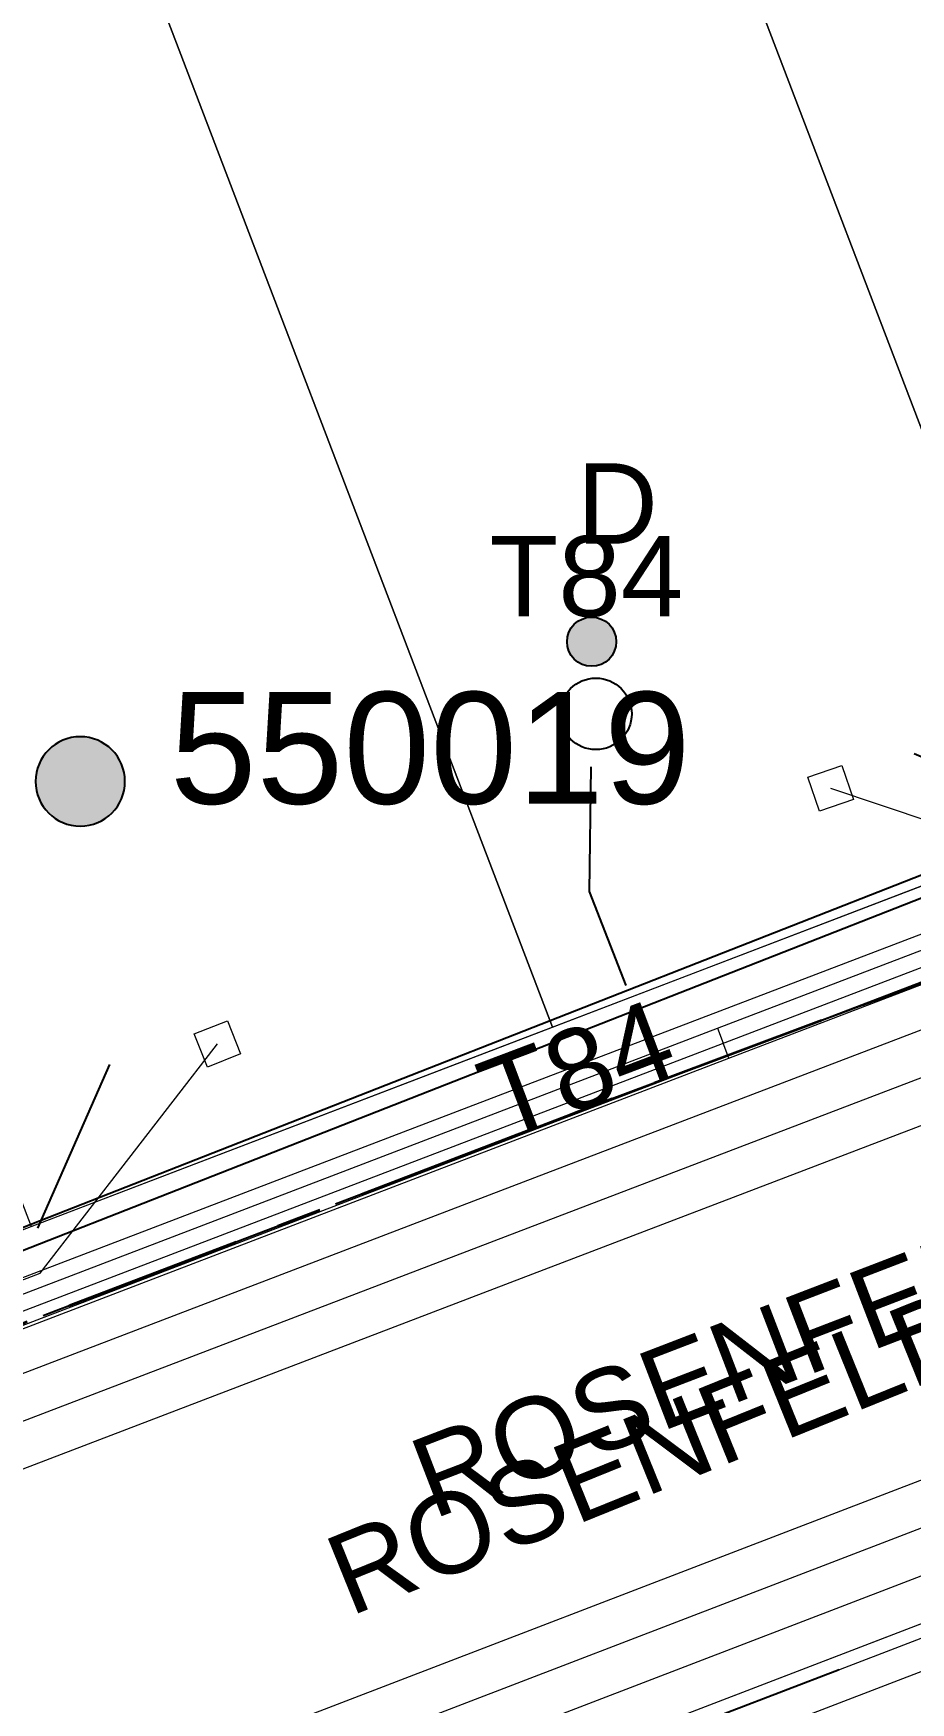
# Model space of a CAD drawing. Header units: metres. Extents: x 0 to 310918, y 0 to 6270107.
# Drawn here: x 310425.29 to 310444.91, y 6269767.71 to 6269805.04 of the extents above; entities that cross this region are included whole.
import ezdxf
from ezdxf import colors
from ezdxf.entities.mleader import LeaderData, LeaderLine
from ezdxf.enums import TextEntityAlignment as Align
from ezdxf.math import Vec2, Vec3

# ---------------------------------------------------------------- set-up
doc = ezdxf.new("R2010")
doc.units = ezdxf.units.M
for name, pattern in [('Cable Exist UG', [7, 4, -1, 1, -1]), ('IE Trench LV', [6, 4, -2]), ('PHANTOMX2', [6.6, 3, -0.75, 0.2, -0.75, 0.2, -0.75, 0.2, -0.75])]:
    doc.linetypes.add(name, pattern=pattern)
doc.layers.get('0').update_dxf_attribs({"color": 6})
for name, color, linetype, lineweight in [('_User Miscellaneous1', 30, 'Continuous', 13), ('_User_LV_Exist', 5, 'Continuous', 35), ('Cadastre Developer_SP_NEW', 92, 'Continuous', 15), ('Cadastre Land Parcels_SP_EXT', 118, 'Continuous', 15), ('Mains_LV_EXT', 163, 'Continuous', 25), ('Services_SP_EXT', 42, 'PHANTOMX2', 20)]:
    doc.layers.add(name, color=color, linetype=linetype, lineweight=lineweight)
doc.layers.add('_User Miscellaneous10', color=252, linetype='Continuous', lineweight=13, plot=False, transparency=0.7)
doc.layers.add('_User Miscellaneous12', color=252, linetype='Continuous', lineweight=13, plot=False, transparency=0.75)
for name, color, linetype in [('Duct_SP_EXT', 30, 'Continuous'), ('Mains_LV_New_T84', 2, 'Cable x'), ('SupportsOH_SP_TR_HV_LV_SL_EXT', 7, 'Continuous'), ('Trench_SP_EXT', 7, 'Continuous'), ('Trench_SP_NEW', 2, 'Continuous')]:
    doc.layers.add(name, color=color, linetype=linetype)
doc.layers.add('Features_HIDE', color=1, linetype='Continuous', plot=False)
doc.styles.add('ARIAL', font='arial.ttf', dxfattribs={"height": 2})
doc.styles.add('POLE_LABEL', font='arial.ttf', dxfattribs={"height": 2})
doc.styles.get("Standard").update_dxf_attribs({"font": 'arial.ttf'})
doc.linetypes.add('Cable x', pattern='A,4.5,-0.01,["X",Standard,S=1.25,R=0,X=0,Y=-0.65],-1.2', length=5.71)

# ---------------------------------------------------------------- blocks, each defined once
blk = doc.blocks.new('DUCT_EXT')
blk.add_circle((0, 0.8), 0.8)
at = {"flags": 1}
blk.add_attdef('Z', (0, 0), '', height=0.2, dxfattribs=at)
at = {"flags": 9}
for tag, p in [('DUCT_CODE', (0, 0)), ('XSECT_TYPE', (0, -0.2)), ('FB_REFERENCE', (0, -0.4)), ('STATE', (0, -0.6)), ('NOTES', (0, -0.8))]:
    blk.add_attdef(tag, text='', height=0.2, dxfattribs=at).set_placement(p, align=Align.MIDDLE_LEFT)
blk = doc.blocks.new('CCP_EXT')
at = {"flags": 9}
for tag, p in [('OWNED_BY', (0, -1)), ('USAGE', (0, -1.2)), ('LEGEND', (0, -1.4)), ('STATE', (0, -1.8)), ('LIFE_SUPPORT', (0, -1.6)), ('NOTES', (0, -2))]:
    blk.add_attdef(tag, text='', height=0.2, dxfattribs=at).set_placement(p, align=Align.MIDDLE_LEFT)
at = {"transparency": 33554651}
blk.add_wipeout([(0, 0.566), (0.566, 0), (0, -0.566), (-0.566, 0)], dxfattribs=at)
blk.add_lwpolyline([(-0.566, 0), (0, 0.566), (0.566, 0), (0, -0.566), (-0.566, 0)])
at = {"flags": 1}
blk.add_attdef('Z', (0, 0), '', height=0.2, dxfattribs=at)
at = {"flags": 9}
for tag, p in [('CCP_TYPE', (0, 0)), ('CONSTRUCTED_VOLTAGE', (0, -0.2)), ('NO_PHASES', (0, -0.4)), ('OPERATING_VOLTAGE', (0, -0.6)), ('ORIENTATION', (0, -0.8))]:
    blk.add_attdef(tag, text='', height=0.2, dxfattribs=at).set_placement(p, align=Align.MIDDLE_LEFT)
blk = doc.blocks.new('POLE_EXT')
blk.add_hatch(color=256).paths.add_polyline_path([(-1, 0, 1), (1, 0, 1)])
blk.add_lwpolyline([(-1, 0, 1), (1, 0, 1)], format="xyb", close=True)
at = {"flags": 8}
blk.add_attdef('pNumber', text='', height=2, dxfattribs=at).set_placement((2.5, 2.5), align=Align.MIDDLE_CENTER)
at = {"style": 'POLE_LABEL', "flags": 9}
for tag, p in [('STRUCTURE_PLANT_NUMBER', (1.355, 0.028)), ('STREET_CODE', (1.355, -0.2))]:
    blk.add_attdef(tag, text='', height=0.2, dxfattribs=at).set_placement(p, align=Align.MIDDLE_LEFT)
at = {"flags": 9}
for tag, p in [('OWNED_BY', (1.355, -0.4)), ('SPECIAL_USE', (1.355, -0.8)), ('PARENT', (1.355, -0.6)), ('STATE', (1.355, -1)), ('USAGE', (1.355, -1.2)), ('cLV', (1.355, -1.4)), ('hDepth', (1.355, -1.6)), ('hDia', (1.355, -1.8)), ('cHV', (1.355, -2)), ('LBRACKET', (1.355, -2.2)), ('LExisting', (1.355, -2.4)), ('LANTNUMBER', (1.355, -2.6)), ('LOther', (1.355, -2.8)), ('LRemove', (1.355, -3)), ('cLinedev', (1.355, -3.4)), ('LEGEND', (1.355, -3.2)), ('pExisting', (1.355, -3.8)), ('LOCATION', (1.355, -3.6)), ('PFNUMBER', (1.355, -4)), ('NEWPFNUMBER', (1.355, -4.2)), ('pFooting', (1.355, -4.4)), ('pNew', (1.355, -4.6)), ('pRelocate', (1.355, -5)), ('pRemove', (1.355, -5.2)), ('pReplace', (1.355, -5.4)), ('pStay', (1.355, -5.6)), ('cspan', (1.355, -6)), ('pType', (1.355, -5.8)), ('STREETNAME', (1.355, -6.2)), ('SUBURB', (1.355, -6.4)), ('NOTES', (1.355, -6.6)), ('MAINTAINED_BY', (1.355, -6.814)), ('OPERATED_BY', (1.355, -7.014))]:
    blk.add_attdef(tag, text='', height=0.2, dxfattribs=at).set_placement(p, align=Align.MIDDLE_LEFT)
at = {"flags": 1}
blk.add_attdef('Z', (1.355, -7.328), '', height=0.2, dxfattribs=at)
at = {"layer": 'Features_HIDE', "style": 'POLE_LABEL', "flags": 8}
blk.add_attdef('ASSET_NUM', text='', height=2, dxfattribs=at).set_placement((5, 5), align=Align.MIDDLE_CENTER)
blk = doc.blocks.new('CABLE_LARGE_EXT')
h = blk.add_hatch(color=256)
edge = h.paths.add_edge_path()
edge.add_arc((0, 0.55), 0.55, 0, 360)
blk.add_circle((0, 0.55), 0.55)
at = {"flags": 1}
blk.add_attdef('Z', (0, 0), '', height=0.2, dxfattribs=at)
at = {"flags": 9}
for tag, p in [('COND_CODE', (0, 0)), ('STATE', (0, -0.4)), ('FB_REFERENCE', (0, -0.2)), ('XSECT_SIZE', (0, -0.6)), ('NOTES', (0, -0.8))]:
    blk.add_attdef(tag, text='', height=0.2, dxfattribs=at).set_placement(p, align=Align.MIDDLE_LEFT)

msp = doc.modelspace()

# ---------------------------------------------------------------- linework, layer by layer
at = {"layer": '_User Miscellaneous1'}
for p in [(310440.585, 6269782.793), (310440.842, 6269782.12)]:
    msp.add_line(p, (310440.714, 6269782.457), dxfattribs=at)
at = {"layer": 'Cadastre Land Parcels_SP_EXT', "linetype": 'Continuous'}
for points in [[(310460.213, 6269791.74), (310449.408, 6269820.013), (310437.753, 6269815.554), (310448.555, 6269787.28), (310460.213, 6269791.74)], [(310448.555, 6269787.28), (310437.753, 6269815.554), (310426.094, 6269811.097), (310436.897, 6269782.819), (310448.555, 6269787.28)], [(310436.897, 6269782.819), (310426.094, 6269811.097), (310414.435, 6269806.64), (310425.239, 6269778.358), (310436.897, 6269782.819)]]:
    msp.add_lwpolyline(points, close=True, dxfattribs=at)
at = {"layer": 'Duct_SP_EXT'}
msp.add_lwpolyline([(310437.758, 6269788.637), (310437.717, 6269785.848), (310438.538, 6269783.749)], dxfattribs=at)
at = {"layer": 'Mains_LV_New_T84', "color": 6, "lineweight": 15, "transparency": 33554687, "flags": 128}
msp.add_lwpolyline([(310428.265, 6269762.992), (310472.852, 6269780.12)], dxfattribs=at)
at = {"layer": 'Trench_SP_EXT', "linetype": 'Cable Exist UG'}
for points in [[(310448.649, 6269787.331), (310444.486, 6269789.149)], [(310425.387, 6269778.32), (310427.205, 6269782.443)]]:
    msp.add_lwpolyline(points, dxfattribs=at)
at = {"layer": 'Trench_SP_NEW', "linetype": 'IE Trench LV', "flags": 128}
msp.add_lwpolyline([(310428.376, 6269762.713), (310472.96, 6269779.84)], dxfattribs=at)

# ---------------------------------------------------------------- block references
at = {"layer": 'Duct_SP_EXT'}
for name, p, rotation in [('CABLE_LARGE_EXT', (310437.223, 6269791.438), 269.9999999999998), ('DUCT_EXT', (310437.069, 6269789.824), 269.9726450912934)]:
    msp.add_blockref(name, p, dxfattribs=dict(at, rotation=rotation))
at = {"layer": 'SupportsOH_SP_TR_HV_LV_SL_EXT'}
ref = msp.add_blockref('POLE_EXT', (310426.337, 6269788.313), dxfattribs=at)
ref.add_attrib('ASSET_NUM', '550019', dxfattribs={"layer": '0', "height": 2.5, "style": 'POLE_LABEL'}).set_placement((310428.337, 6269789.063), align=Align.MIDDLE_LEFT)

# ---------------------------------------------------------------- texts
at = {"layer": '_User Miscellaneous1', "style": 'ARIAL'}
msp.add_text('ROSENFELD     AVE', height=1.8, rotation=21.0167, dxfattribs=at).set_placement((310434.224, 6269771.802))
at = {"layer": '_User_LV_Exist'}
msp.add_text('ROSENFELD AVE', height=1.8, rotation=22.0381, dxfattribs=at).set_placement((310432.361, 6269769.627))
at = {"layer": 'Duct_SP_EXT'}
for s, p in [('D', (310437.441, 6269793.629)), ('T84', (310435.492, 6269792.005))]:
    msp.add_text(s, height=1.8, dxfattribs=at).set_placement(p)
at = {"layer": 'Mains_LV_EXT'}
msp.add_text('T84', height=1.8, rotation=20.7144, dxfattribs=at).set_placement((310435.739, 6269780.27))

# ---------------------------------------------------------------- next in the draw order: block references
at = {"layer": 'Services_SP_EXT'}
for p, rotation in [((310443.12, 6269788.158), 334.0793307948157), ((310429.404, 6269782.441), 246.7255807924078)]:
    msp.add_blockref('CCP_EXT', p, dxfattribs=dict(at, rotation=rotation))

# ---------------------------------------------------------------- next in the draw order: hatches: boundary and pattern name
at = {"layer": 'Cadastre Developer_SP_NEW', "transparency": 33554534}
h = msp.add_hatch(dxfattribs=at)
h.set_pattern_fill('ANSI31', color=256, angle=200)
edge = h.paths.add_edge_path()
edge.add_line((310389.544, 6269730.512), (310385.812, 6269740.249))
edge.add_line((310385.812, 6269740.249), (310388.112, 6269745.425))
edge.add_line((310388.112, 6269745.425), (310514.792, 6269794.088))
edge.add_line((310514.792, 6269794.088), (310519.963, 6269791.785))
edge.add_line((310519.963, 6269791.785), (310523.704, 6269782.048))
edge.add_line((310523.704, 6269782.048), (310493.186, 6269770.351))
edge.add_line((310493.186, 6269770.351), (310501.183, 6269749.473))
edge.add_line((310501.183, 6269749.473), (310427.747, 6269721.063))
edge.add_line((310427.747, 6269721.063), (310419.691, 6269742.093))
edge.add_line((310419.691, 6269742.093), (310389.527, 6269730.505))

# ---------------------------------------------------------------- next in the draw order: linework, layer by layer
at = {"layer": '_User Miscellaneous1'}
for p, q in [((310440.585, 6269782.793), (310479.532, 6269797.697)), ((310440.842, 6269782.12), (310479.788, 6269797.025)), ((310383.616, 6269760.974), (310440.585, 6269782.793)), ((310383.879, 6269760.303), (310440.842, 6269782.12))]:
    msp.add_line(p, q, dxfattribs=at)
at = {"layer": '_User Miscellaneous10', "linetype": 'Continuous', "flags": 128}
for points in [[(310346.119, 6269745.948), (310351.049, 6269747.952), (310356.994, 6269750.588), (310366.143, 6269755.04), (310372.789, 6269758.071), (310384.394, 6269762.73), (310434.67, 6269781.967), (310460.217, 6269791.73), (310479.053, 6269798.949), (310507.522, 6269809.787), (310509.807, 6269815.269), (310507.038, 6269822.468), (310505.854, 6269825.568), (310526.572, 6269831.844), (310529.002, 6269825.417), (310530.017, 6269822.732), (310535.161, 6269820.417), (310555.677, 6269828.267)], [(310346.495, 6269745.022), (310351.44, 6269747.031), (310357.415, 6269749.681), (310366.569, 6269754.135), (310373.183, 6269757.152), (310384.759, 6269761.799), (310435.028, 6269781.033), (310460.574, 6269790.796), (310479.41, 6269798.015), (310508.279, 6269809.006), (310510.884, 6269815.254), (310507.972, 6269822.826), (310507.171, 6269824.922), (310525.967, 6269830.616), (310528.066, 6269825.063), (310529.228, 6269821.99), (310535.129, 6269819.334), (310556.42, 6269827.481)], [(310346.872, 6269744.095), (310351.831, 6269746.111), (310357.837, 6269748.774), (310366.995, 6269753.231), (310373.577, 6269756.232), (310385.124, 6269760.868), (310435.385, 6269780.099), (310460.931, 6269789.862), (310479.767, 6269797.081), (310509.037, 6269808.224), (310511.961, 6269815.239), (310508.905, 6269823.184), (310508.488, 6269824.276), (310525.362, 6269829.388), (310527.131, 6269824.709), (310528.439, 6269821.248), (310535.098, 6269818.252), (310557.164, 6269826.695)], [(310347.248, 6269743.169), (310352.222, 6269745.19), (310358.258, 6269747.867), (310367.421, 6269752.326), (310373.971, 6269755.313), (310385.489, 6269759.937), (310435.742, 6269779.165), (310461.288, 6269788.928), (310480.124, 6269796.147), (310509.795, 6269807.443), (310513.038, 6269815.224), (310509.839, 6269823.541), (310509.805, 6269823.631), (310524.757, 6269828.159), (310526.195, 6269824.356), (310527.65, 6269820.507), (310535.067, 6269817.169), (310557.908, 6269825.908)], [(310347.625, 6269742.243), (310352.613, 6269744.27), (310358.68, 6269746.96), (310367.848, 6269751.421), (310374.365, 6269754.393), (310385.854, 6269759.006), (310436.1, 6269778.231), (310461.645, 6269787.993), (310480.481, 6269795.212), (310510.552, 6269806.661), (310514.116, 6269815.209), (310511.124, 6269822.985), (310524.152, 6269826.931), (310525.26, 6269824.002), (310526.862, 6269819.765), (310535.036, 6269816.087), (310558.651, 6269825.122)], [(310348.001, 6269741.316), (310353.004, 6269743.349), (310359.102, 6269746.054), (310368.274, 6269750.517), (310374.759, 6269753.474), (310386.219, 6269758.075), (310436.457, 6269777.297), (310462.002, 6269787.059), (310480.837, 6269794.278), (310511.31, 6269805.879), (310515.193, 6269815.194), (310512.444, 6269822.34), (310523.548, 6269825.703), (310524.325, 6269823.648), (310526.073, 6269819.023), (310535.005, 6269815.004), (310559.395, 6269824.336)]]:
    msp.add_lwpolyline(points, dxfattribs=at)
at = {"layer": '_User Miscellaneous10', "color": 4, "linetype": 'Continuous', "flags": 128}
msp.add_lwpolyline([(310346.759, 6269744.373), (310351.713, 6269746.387), (310357.71, 6269749.046), (310366.867, 6269753.502), (310373.459, 6269756.508), (310385.014, 6269761.147), (310435.278, 6269780.379), (310460.824, 6269790.142), (310479.66, 6269797.361), (310508.81, 6269808.459), (310511.638, 6269815.244), (310508.625, 6269823.076), (310508.093, 6269824.47), (310525.543, 6269829.756), (310527.411, 6269824.815), (310528.676, 6269821.471), (310535.108, 6269818.576), (310556.941, 6269826.93)], dxfattribs=at)
at = {"layer": '_User Miscellaneous10', "linetype": 'Continuous', "flags": 128}
for points in [[(310380.408, 6269740.401), (310384.39, 6269749.352), (310514.931, 6269799.498), (310523.881, 6269795.522), (310549.071, 6269729.804), (310545.085, 6269720.851), (310414.636, 6269670.457), (310405.683, 6269674.445)], [(310381.489, 6269740.372), (310385.135, 6269748.567), (310514.903, 6269798.416), (310523.096, 6269794.776), (310547.989, 6269729.832), (310544.34, 6269721.635), (310414.664, 6269671.54), (310406.469, 6269675.19)], [(310382.571, 6269740.344), (310385.881, 6269747.782), (310514.875, 6269797.334), (310522.311, 6269794.031), (310546.907, 6269729.861), (310543.594, 6269722.419), (310414.691, 6269672.622), (310407.254, 6269675.935)], [(310383.653, 6269740.315), (310386.626, 6269746.997), (310514.847, 6269796.252), (310521.525, 6269793.285), (310545.825, 6269729.889), (310542.848, 6269723.203), (310414.718, 6269673.705), (310408.04, 6269676.68)], [(310384.735, 6269740.287), (310387.371, 6269746.212), (310514.82, 6269795.17), (310520.74, 6269792.54), (310544.743, 6269729.918), (310542.103, 6269723.987), (310414.745, 6269674.787), (310408.825, 6269677.425)]]:
    msp.add_lwpolyline(points, close=True, dxfattribs=at)
at = {"layer": '_User Miscellaneous10', "color": 4, "linetype": 'Continuous', "flags": 128}
msp.add_lwpolyline([(310383.978, 6269740.307), (310386.849, 6269746.761), (310514.839, 6269795.927), (310521.29, 6269793.062), (310545.501, 6269729.898), (310542.625, 6269723.438), (310414.726, 6269674.03), (310408.275, 6269676.903)], close=True, dxfattribs=at)
at = {"layer": '_User Miscellaneous12'}
for points in [[(310460.846, 6269789.895), (310458.251, 6269789.769), (310458.251, 6269789.769), (310448.789, 6269786.254), (310443.12, 6269788.158)], [(310414.258, 6269771.956), (310416.418, 6269773.854), (310416.418, 6269773.854), (310425.441, 6269777.31), (310429.404, 6269782.441)]]:
    msp.add_lwpolyline(points, dxfattribs=at)
at = {"layer": '_User_LV_Exist', "linetype": 'Cable Exist UG', "flags": 128}
msp.add_lwpolyline([(310460.933, 6269789.964), (310459.33, 6269786.97), (310459.33, 6269786.97), (310448.664, 6269782.977), (310446.084, 6269784.147), (310446.084, 6269784.147), (310437.654, 6269780.994), (310414.327, 6269772.094)], dxfattribs=at)
at = {"layer": 'Cadastre Developer_SP_NEW', "linetype": 'Continuous'}
for points in [[(310460.213, 6269791.74), (310449.408, 6269820.013), (310437.753, 6269815.554), (310448.555, 6269787.28), (310460.213, 6269791.74)], [(310448.555, 6269787.28), (310437.753, 6269815.554), (310426.094, 6269811.097), (310436.897, 6269782.819), (310448.555, 6269787.28)], [(310436.897, 6269782.819), (310426.094, 6269811.097), (310414.435, 6269806.64), (310425.239, 6269778.358), (310436.897, 6269782.819)]]:
    msp.add_lwpolyline(points, close=True, dxfattribs=at)
at = {"layer": 'Duct_SP_EXT'}
for p, q in [((310413.795, 6269773.921), (310448.212, 6269787.426)), ((310413.971, 6269773.474), (310448.387, 6269786.979))]:
    msp.add_line(p, q, dxfattribs=at)
at = {"layer": 'Mains_LV_EXT', "linetype": 'Cable Exist UG'}
msp.add_lwpolyline([(310460.933, 6269789.964), (310459.33, 6269786.97), (310459.33, 6269786.97), (310448.664, 6269782.977), (310446.084, 6269784.147), (310446.084, 6269784.147), (310437.654, 6269780.994), (310414.327, 6269772.094)], dxfattribs=at)

# ---------------------------------------------------------------- next in the draw order: leaders
at = {"layer": 'Cadastre Developer_SP_NEW'}
ml = msp.add_multileader_mtext('Standard', dxfattribs=at)
ml.set_content('{\\C7;CONSTRUCTED UNDER URS18714}', color=256)
ml.set_leader_properties()
ml.build(insert=Vec2(0, 0))
ml.multileader.update_dxf_attribs({"leader_type": 2, "has_text_frame": 1, "text_left_attachment_type": 2, "text_right_attachment_type": 2, "dogleg_length": 0.01})
ctx = ml.context
ctx.base_point, ctx.char_height, ctx.plane_origin, ctx.plane_x_axis, ctx.plane_y_axis = Vec3(310500.96, 6269759.921), 1.8, Vec3(311890.052, 6270199.889), Vec3(0.933494, 0.358594), Vec3(-0.358594, 0.933494)
ctx.left_attachment, ctx.right_attachment, ctx.text_align_type = 2, 2, 1
notes = []
notes.append((ctx, [(0, (0, 0, 0), (0, 0), (1, 0), 1, [])]))
ctx.mtext.insert, ctx.mtext.text_direction, ctx.mtext.rotation, ctx.mtext.width, ctx.mtext.alignment, ctx.mtext.flow_direction = Vec3(310512.042, 6269766.799), Vec3(0.933494, 0.358594), 0.366762, 23.5182, 2, 5
ctx.mtext.has_bg_fill, ctx.mtext.bg_color, ctx.mtext.bg_scale_factor, ctx.mtext.bg_transparency, ctx.mtext.use_window_bg_color = 1, -1073741824, 2, 0, 1
for ctx, leaders in notes:
    for number, flags, end, landing, length, lines in leaders:
        leader = LeaderData()
        leader.index, (leader.has_last_leader_line, leader.has_dogleg_vector, leader.attachment_direction) = number, flags
        leader.last_leader_point, leader.dogleg_vector, leader.dogleg_length = Vec3(end), Vec3(landing), length
        for number, points, colour, breaks in lines:
            line = LeaderLine()
            line.index, line.vertices, line.color, line.breaks = number, Vec3.list(points), colors.encode_raw_color(colour), breaks
            leader.lines.append(line)
        ctx.leaders.append(leader)

# ---------------------------------------------------------------- next in the draw order: leaders
ml = msp.add_multileader_mtext('Standard', dxfattribs=at)
ml.set_content('{\\C7;CONSTRUCTED UNDER URS16102}', color=256)
ml.set_leader_properties()
ml.build(insert=Vec2(0, 0))
ml.multileader.update_dxf_attribs({"leader_type": 2, "has_text_frame": 1, "text_left_attachment_type": 2, "text_right_attachment_type": 2, "dogleg_length": 0.01})
ctx = ml.context
ctx.base_point, ctx.char_height, ctx.plane_origin, ctx.plane_x_axis, ctx.plane_y_axis = Vec3(310598.848, 6269757.245), 1.8, Vec3(311987.935, 6270197.212), Vec3(0.933494, 0.358594), Vec3(-0.358594, 0.933494)
ctx.left_attachment, ctx.right_attachment, ctx.text_align_type = 2, 2, 1
notes = []
notes.append((ctx, [(0, (0, 0, 0), (0, 0), (1, 0), 1, [])]))
ctx.mtext.insert, ctx.mtext.text_direction, ctx.mtext.rotation, ctx.mtext.width, ctx.mtext.alignment, ctx.mtext.flow_direction = Vec3(310609.925, 6269764.121), Vec3(0.933494, 0.358594), 0.366762, 23.5182, 2, 5
ctx.mtext.has_bg_fill, ctx.mtext.bg_color, ctx.mtext.bg_scale_factor, ctx.mtext.bg_transparency, ctx.mtext.use_window_bg_color = 1, -1073741824, 2, 0, 1
for ctx, leaders in notes:
    for number, flags, end, landing, length, lines in leaders:
        leader = LeaderData()
        leader.index, (leader.has_last_leader_line, leader.has_dogleg_vector, leader.attachment_direction) = number, flags
        leader.last_leader_point, leader.dogleg_vector, leader.dogleg_length = Vec3(end), Vec3(landing), length
        for number, points, colour, breaks in lines:
            line = LeaderLine()
            line.index, line.vertices, line.color, line.breaks = number, Vec3.list(points), colors.encode_raw_color(colour), breaks
            leader.lines.append(line)
        ctx.leaders.append(leader)

# ---------------------------------------------------------------- next in the draw order: texts
at = {"layer": '_User_LV_Exist'}
msp.add_text('ROSENFELD AVE', height=1.8, rotation=22.0381, dxfattribs=at).set_placement((310432.361, 6269769.627))

doc.saveas('drawing.dxf')
